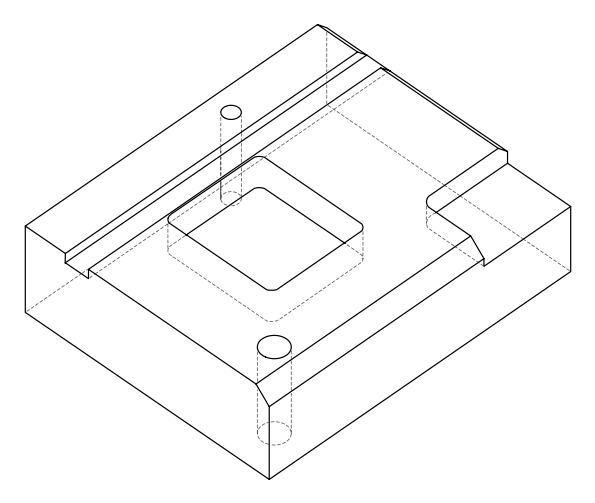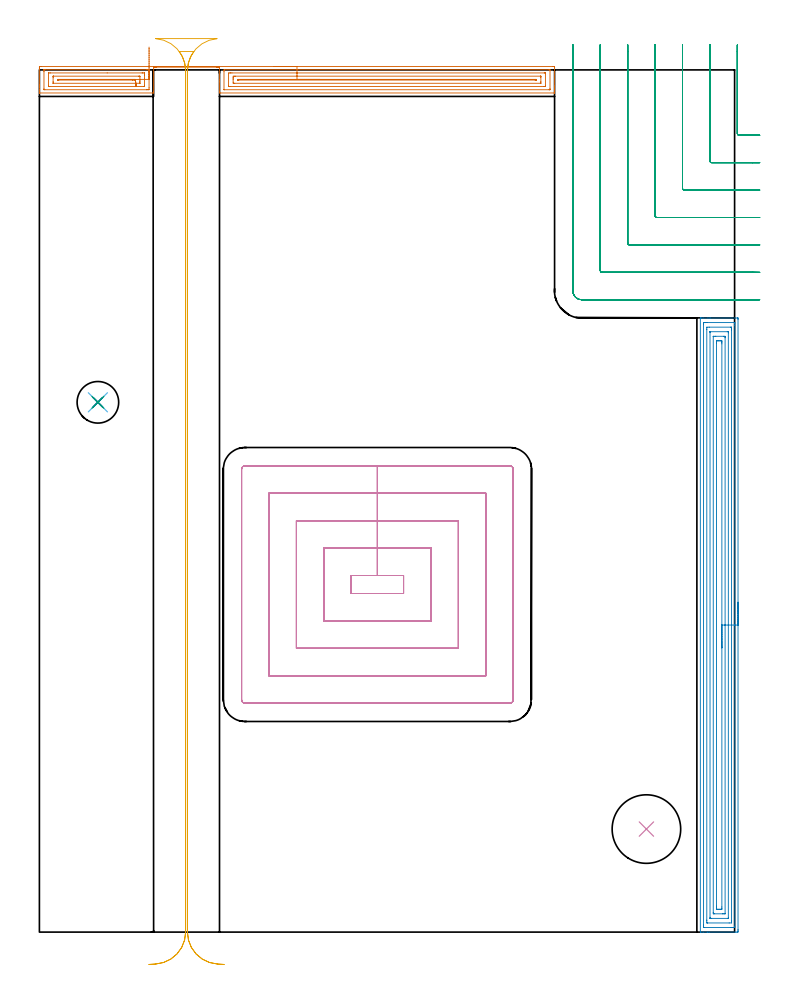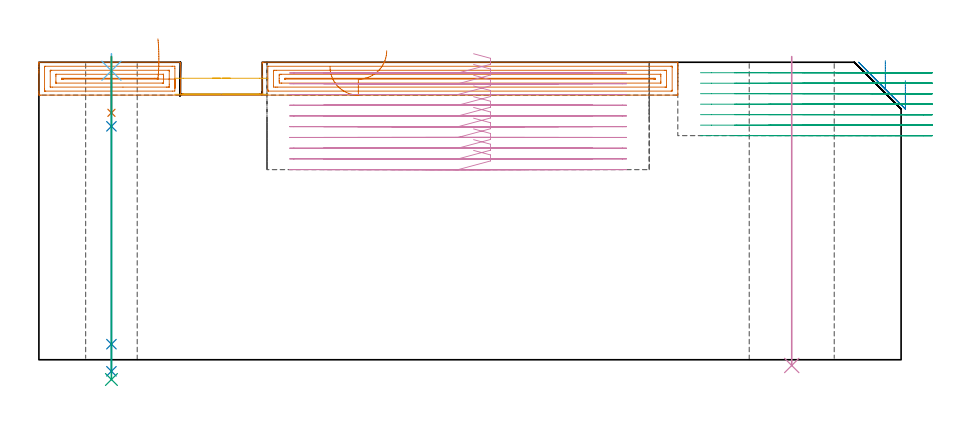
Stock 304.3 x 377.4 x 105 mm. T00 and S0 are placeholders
(PLAN: 10 operations, 7 tool changes, 67.2 min)
(1 AREA_MILL | FG_CHAMFER_SURFACE | UGT0205_001 | 8.44 min | 15526 mm3)
(2 AREA_MILL_1 | FG_CHAMFER_SURFACE_1 | UGT0205_001 | 13.23 min | 37605 mm3)
(3 MILL_CORNER_NOTCH_RECTANGULAR | CORNER_NOTCH_RECTANGULAR | NXT0201_012 | Follow Part, ap 4, ae 75% | 13.11 min | 219442 mm3)
(4 MILL_RECTANGULAR_POCKET | POCKET_RECTANGULAR_STRAIGHT | NXT0201_012 | Follow Part, ap 4, ae 75% | 27.39 min | 610165 mm3)
(5 MILL_RECTANGULAR_SLOT | SLOT_RECTANGULAR | UGT0201_006 | Follow Part, ap 7, ae 75% | 3.43 min | 120960 mm3)
(6 SPOT_DRILL | STEP1HOLE | NXT0321_9005460120000 | 0.05 min | 183 mm3)
(7 DRILL_BLIND_HOLE_INTO_CENTER | STEP1HOLE | UGT0301_229 | 0.08 min | 1608 mm3)
(8 GUN_DRILL_THROUGH_HOLE | STEP1HOLE | UGT0307_008 | 0.54 min | 8387 mm3)
(9 DRILL_TO_ENLARGE_THROUGH_HOLE | STEP1HOLE | UGT0301_251 | 0.46 min | 17138 mm3)
(10 INDEXABLE_INSERT_DRILL_THROUGH_HOLE_FROM_SOLID | STEP1HOLE_1 | NXT0302_031 | 0.44 min | 74090 mm3)
(TOOL UGT0205_001 | Chamfer Mill 20 x 3 x 45 deg. | D20 FL50 Z2)
(TOOL NXT0201_012 | ENDMILL 16mm [2P460-1600-NA 1630] | D16 FL38 Z6)
(TOOL UGT0201_006 | End Mill 28 mm | D28 FL25 Z2)
(TOOL NXT0321_9005460120000 | NC Spot Drill, 142deg, 12mm, Carbide, Uncoated | D12 PA142 FL30 Z2)
(TOOL UGT0301_229 | Twist Drill 11.9 mm | D11.9 PA118 FL100 Z2)
(TOOL UGT0307_008 | Gun Drill 11 mm | D11 PA130 FL24 Z1)
(TOOL UGT0301_251 | Twist Drill 18.2 mm | D18.2 PA118 FL135 Z2)
(TOOL NXT0302_031 | Index. Insert Drill 30mm [880-D3000L32-05] | D30 PA176 FL150 Z2)
(OP 1 AREA_MILL)
G17 G21 G94 G90
T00 M6
G54
G17 G0 G90 X102.75 Y378.9 S1061 M3
G43 Z115. H0
Z103.4
G94 G1 X102.788 Z102.528 F250.
X102.902 Z101.664
X103.091 Z100.812
X103.353 Z99.98
X103.687 Z99.174
X104.09 Z98.4
X104.559 Z97.664
X105.09 Z96.972
X105.679 Z96.329
X106.322 Z95.74
X107.014 Z95.209
X107.75 Z94.74
X108.524 Z94.337
X109.33 Z94.003
X110.162 Z93.741
X111.014 Z93.552
X111.878 Z93.438
X112.75 Z93.4
X224.88
X225.28 Y378.896 Z93.402
X225.49 Y378.892 Z93.406
X225.5 Y378.678 Z93.62
Y370.447 Z101.848
Y369.905 Z102.392
Y369.562 Z102.734
Y369.02 Z103.276
Y368.678 Z103.617
Y367.993 Z104.306
Y367.682 Z104.618
Y367.32 Z104.971
X225.492 Y367.303 Z104.988
X225.327 Y367.3 Z105.
X79.245
X78.81 Y367.307 Z104.993
X78.8 Y367.791 Z104.509
Y372.212 Z100.088
Y373.1 Z99.193
Y378.407 Z93.888
Y378.6 Z93.7
X78.351 Y378.597 Z93.697
X78.031 Y378.6 Z93.699
X77.986 Y378.597 Z93.694
X77.954 Y378.595 Z93.687
X77.948 Y378.596 Z93.685
X77.943 Y378.6 Z93.687
X77.905 Z93.7
X77.867
X77.839 Y378.601 Z93.687
X77.836 Y378.598 Z93.685
X77.834 Y378.597 Z93.684
X77.828 Y378.596 Z93.686
X77.808 Z93.69
X77.803 Y378.594 Z93.684
X77.794 Y378.597 Z93.689
X77.778 Y378.601 Z93.699
X77.709 Y378.6 Z93.7
X51.015
X51.005 Y378.597 Z93.692
X50.996 Y378.593 Z93.685
X50.993 Y378.595 Z93.691
X50.991 Y378.594 Z93.69
X50.984 Z93.685
X50.977 Y378.598 Z93.688
X50.951 Y378.6 Z93.7
X50.946 Y378.598 Z93.695
X50.939 Y378.593 Z93.686
X50.936 Y378.596 Z93.692
X50.932 Y378.595 Z93.69
X50.925 Y378.594 Z93.686
X50.919 Y378.598 Z93.688
X50.893 Y378.6 Z93.7
X50.89 Y378.598 Z93.695
X50.882 Y378.594 Z93.686
X50.879 Y378.597 Z93.692
X50.821 Y378.595 Z93.689
X50.816 Y378.597 Z93.687
X50.815 Y378.598 Z93.688
X50.814 Y378.6
X50.765 Z93.7
X50.748
X50.721 Y378.597 Z93.69
X50.717 Y378.594 Z93.689
X50.712 Y378.595 Z93.692
X50.696 Y378.599 Z93.698
X50.688 Y378.595 Z93.695
X50.685 Y378.594 Z93.692
X50.683 Y378.595 Z93.69
X50.678 Y378.598 Z93.692
X50.665 Y378.6 Z93.7
X50.664
X50.654 Z93.699
X50.652 Y378.598 Z93.697
X50.647 Y378.594 Z93.691
X50.642 Y378.598 Z93.697
X50.601 Y378.593 Z93.693
X50.568 Y378.596 Z93.695
X50.367 Y378.599 Z93.699
X50.11
X50.
Y368.03 Z104.265
Y367.793 Z104.501
X49.998 Y367.562 Z104.732
X49.99 Y367.303 Z104.989
X49.76 Y367.3 Z105.
X0.173
X0.008 Y367.303 Z104.988
X0. Y367.32 Z104.971
Y367.682 Z104.617
Y367.993 Z104.307
Y368.678 Z103.617
Y369.905 Z102.392
Y370.447 Z101.848
Y371.06 Z101.235
Y377.794 Z94.504
X0.004 Y378.407 Z93.891
X0.009 Y378.892 Z93.406
X0.127 Y378.895 Z93.403
X0.62 Y378.9 Z93.4
X112.75
Y377.486 Z94.814
X223.131 Y377.485 Z94.815
X223.49 Y377.476 Z94.824
X223.495 Y377.363 Z94.937
X223.499 Y377.12 Z95.18
Y369.161 Z103.139
X223.49 Y368.758 Z103.542
X223.486 Y368.72 Z103.58
X223.467 Y368.718 Z103.582
X223.415 Y368.715 Z103.585
X223.308 Y368.714 Z103.586
X223.093
X80.994 Y368.715 Z103.585
X80.835 Y368.721 Z103.579
X80.809 Y368.727 Z103.573
X80.804 Y368.747 Z103.553
X80.801 Y368.769 Z103.531
X80.8 Y368.794 Z103.506
X80.801 Y376.866 Z95.434
X80.809 Y377.097 Z95.203
X80.827 Y377.479 Z94.821
X81.032 Y377.485 Z94.815
X81.069
X112.75 Y377.486 Z94.814
Y376.072 Z96.228
X220.985
X221.306 Y376.071 Z96.229
X221.413 Y376.068 Z96.232
X221.489 Y376.065 Z96.235
X221.495 Y375.945 Z96.355
X221.499 Y375.753 Z96.547
Y370.256 Z102.044
X221.496 Y370.192 Z102.108
X221.49 Y370.145 Z102.155
X221.465 Y370.135 Z102.165
X221.306 Y370.132 Z102.168
X220.734 Y370.129 Z102.171
X83.712
X83.138 Y370.131 Z102.169
X82.819 Y370.136 Z102.164
X82.801 Y370.447 Z101.853
X82.8 Y370.465 Z101.835
X82.801 Y375.771 Z96.529
X82.819 Y376.064 Z96.236
X83.392 Y376.07 Z96.23
X83.712 Y376.071 Z96.229
X84.284 Y376.072 Z96.228
X112.75
Y374.657 Z97.643
X219.382
X219.437 Y374.656 Z97.644
X219.475 Y374.653 Z97.647
X219.49 Y374.65 Z97.65
X219.492 Y374.63 Z97.67
X219.497 Y374.421 Z97.879
X219.5 Y374.004 Z98.296
Y372.216 Z100.084
X219.496 Y371.783 Z100.517
X219.49 Y371.568 Z100.732
X219.487 Y371.549 Z100.751
X219.462 Y371.547 Z100.753
X219.403 Y371.544 Z100.756
X219.306 Y371.543 Z100.757
X85.499
X85.284 Y371.544 Z100.756
X84.82 Y371.55 Z100.75
X84.803 Y372.02 Z100.28
X84.8 Y373.1 Z99.2
X84.801 Y373.791 Z98.509
X84.806 Y373.984 Z98.316
X84.827 Y374.65 Z97.65
X85.499 Y374.656 Z97.644
X85.713 Y374.657 Z97.643
X112.75
Y373.243 Z99.057
X216.984
X217.273 Y373.24 Z99.06
X217.464 Y373.236 Z99.064
X217.492 Y373.23 Z99.07
X217.495 Y373.22 Z99.08
X217.498 Y373.193 Z99.107
X217.499 Y373.1 Z99.2
X217.498 Y373.018 Z99.282
X217.494 Y372.978 Z99.322
X217.491 Y372.964 Z99.336
X217.417 Y372.962 Z99.338
X217.128 Y372.958 Z99.342
X216.984 Y372.957 Z99.343
X87.286
X87.142 Y372.959 Z99.341
X86.854 Y372.964 Z99.336
X86.809 Y372.971 Z99.329
X86.806 Y372.99 Z99.31
X86.802 Y373.031 Z99.269
Y373.1 Z99.2
X86.807 Y373.22 Z99.08
X86.809 Y373.23 Z99.07
X86.826 Y373.236 Z99.064
X86.901 Y373.24 Z99.06
X86.997 Y373.242 Z99.058
X112.75 Y373.243 Z99.057
X113.622 Z99.095
X114.487 Z99.209
X115.338 Z99.398
X116.17 Z99.66
X116.976 Z99.994
X117.75 Z100.397
X118.486 Z100.865
X119.178 Z101.396
X119.821 Z101.986
X120.41 Z102.629
X120.942 Z103.321
X121.41 Z104.057
X121.813 Z104.831
X122.147 Z105.637
X122.409 Z106.469
X122.598 Z107.32
X122.712 Z108.185
X122.75 Z109.057
G0 Z115.
X48. Y387.386
Z99.056
G1 Y386.743 Z98.467
Y386.05 Z97.936
Y385.315 Z97.467
Y384.541 Z97.064
Y383.735 Z96.731
Y382.903 Z96.468
Y382.051 Z96.279
Y381.186 Z96.165
Y380.315 Z96.127
Y379.443 Z96.165
Y378.578 Z96.279
Y377.727 Z96.468
Y376.894 Z96.731
Y376.089 Z97.064
Y375.315 Z97.467
Y374.579 Z97.936
Y373.887 Z98.467
Y373.244 Z99.056
X47.999 Y369.537 Z102.763
X47.974 Y368.721 Z103.579
X47.932 Y368.719 Z103.581
X47.08 Y368.714 Z103.586
X47.043
X2.369 Y368.715 Z103.585
X2.01 Y368.724 Z103.576
X2.006 Y368.837 Z103.463
X2.001 Y369.079 Z103.221
X2. Y376.638 Z95.662
X2.002 Y377.039 Z95.261
X2.01 Y377.442 Z94.858
X2.014 Y377.48 Z94.82
X2.033 Y377.482 Z94.818
X2.085 Y377.484 Z94.816
X2.192 Y377.485 Z94.815
X2.407 Y377.486 Z94.814
X47.117
X47.974 Y377.479 Z94.821
X47.999 Y376.638 Z95.662
X48. Y376.612 Z95.688
Y373.244 Z99.056
X46.
Y370.447 Z101.853
X45.999 Y370.272 Z102.028
X45.997 Y370.184 Z102.116
X45.993 Y370.142 Z102.158
X45.991 Y370.136 Z102.164
X45.978 Y370.133 Z102.167
X45.936 Y370.131 Z102.169
X45.614 Y370.129 Z102.171
X4.515
X4.194 Y370.131 Z102.169
X4.087 Y370.132 Z102.168
X4.011 Y370.135 Z102.165
X4.006 Y370.255 Z102.045
X4.002 Y370.447 Z101.853
X4. Y370.638 Z101.662
X4.001 Y375.944 Z96.356
X4.005 Y376.009 Z96.291
X4.01 Y376.055 Z96.245
X4.035 Y376.064 Z96.236
X4.194 Y376.067 Z96.233
X4.767 Y376.071 Z96.229
X29.671 Y376.072 Z96.228
X44.972 Y376.071 Z96.229
X45.293
X45.87 Y376.067 Z96.233
X45.956 Y376.065 Z96.235
X45.99 Y376.051 Z96.249
X45.997 Y375.941 Z96.359
X45.998 Y375.753 Z96.547
X46. Y375.054 Z97.246
Y373.244 Z99.056
X44.
Y372.611 Z99.689
X43.999 Y372.216 Z100.084
X43.997 Y371.73 Z100.57
X43.99 Y371.565 Z100.735
X43.986 Y371.549 Z100.751
X43.972 Y371.547 Z100.753
X43.931 Y371.545 Z100.755
X43.846 Y371.543 Z100.757
X6.118
X6.063 Y371.545 Z100.755
X6.025 Y371.548 Z100.752
X6.01 Y371.55 Z100.75
X6.008 Y371.571 Z100.729
X6.004 Y371.779 Z100.521
X6. Y372.196 Z100.104
Y373.984 Z98.316
X6.005 Y374.417 Z97.883
X6.01 Y374.632 Z97.668
X6.013 Y374.651 Z97.649
X6.038 Y374.653 Z97.647
X6.097 Y374.655 Z97.645
X6.195 Y374.657 Z97.643
X43.506
X43.721 Y374.656 Z97.644
X43.896 Y374.653 Z97.647
X43.977 Y374.651 Z97.649
X43.99 Y374.609 Z97.691
X43.997 Y374.383 Z97.917
X44. Y373.244 Z99.056
X41.994 Y373.192 Z99.108
X41.995 Y373.1 Z99.2
X41.99 Y372.968 Z99.332
X41.859 Y372.962 Z99.338
X41.719 Y372.96 Z99.34
X40.97 Y372.957 Z99.343
X40.826
X8.516 Y372.958 Z99.342
X8.227 Y372.961 Z99.339
X8.036 Y372.964 Z99.336
X8.008 Y372.97 Z99.33
X8.006 Y372.98 Z99.32
X8.003 Y373.007 Z99.293
X8.001 Y373.1 Z99.2
X8.003 Y373.182 Z99.118
X8.006 Y373.222 Z99.078
X8.009 Y373.236 Z99.064
X8.083 Y373.238 Z99.062
X8.372 Y373.242 Z99.058
X8.517 Y373.243 Z99.057
X8.661
X41.719
X41.864 Y373.241 Z99.059
X41.959 Y373.238 Z99.062
X41.987 Y373.236 Z99.064
X41.991 Y373.225 Z99.075
X41.994 Y373.192 Z99.108
X42.064 Y372.605 Z99.749
X42.126 Y372.075 Z100.439
X42.181 Y371.607 Z101.173
X42.229 Y371.204 Z101.946
X42.268 Y370.87 Z102.75
X42.299 Y370.607 Z103.581
X42.321 Y370.416 Z104.433
X42.335 Y370.3 Z105.297
X42.34 Y370.259 Z106.168
X42.336 Y370.294 Z107.04
X42.323 Y370.404 Z107.905
X42.301 Y370.589 Z108.758
X42.271 Y370.847 Z109.591
X42.232 Y371.176 Z110.398
X42.185 Y371.573 Z111.173
X42.131 Y372.036 Z111.91
X42.069 Y372.561 Z112.604
X42. Y373.144 Z113.25
G0 Z115.
M5
M2
(OP 2 AREA_MILL_1)
G17 G21 G94 G90
T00 M6
G54
G17 G0 G90 X305.8 Y144.4 S1061 M3
G43 Z115. H0
Z98.5
G94 G1 Y144.362 Z97.628 F250.
Y144.248 Z96.764
Y144.059 Z95.912
Y143.797 Z95.08
Y143.463 Z94.274
Y143.06 Z93.5
Y142.592 Z92.764
Y142.06 Z92.072
Y141.471 Z91.429
Y140.828 Z90.84
Y140.136 Z90.308
Y139.4 Z89.84
Y138.626 Z89.437
Y137.82 Z89.103
Y136.988 Z88.841
Y136.136 Z88.652
Y135.272 Z88.538
Y134.4 Z88.5
Y1.115
X305.799 Y0.599 Z88.501
X305.796 Y0.227 Z88.502
X305.792 Y0.01 Z88.505
X305.43 Y0.006 Z88.867
X304.842 Y0. Z89.455
X293.172 Z101.123
X292.597 Z101.7
X292.296 Z102.
X290.545 Z103.749
X289.554 Z104.745
X289.426 Y0.001 Z104.866
X289.364 Y0.004 Z104.927
X289.303 Y0.01 Z104.988
X289.3 Y0.153 Z105.
Y268.647
X289.302 Y268.79 Z104.988
X289.424 Y268.797 Z104.868
X289.554 Y268.8 Z104.745
X289.944 Z104.355
X290.545 Z103.749
X292.597 Z101.7
X293.172 Z101.123
X293.76 Z100.535
X305.43 Z88.867
X305.722 Y268.796 Z88.575
X305.792 Y268.79 Z88.505
X305.799 Y268.718 Z88.499
X305.8 Y268.201 Z88.5
Y134.4
X304.386 Z89.914
X304.385 Y2.556 Z89.915
X304.384 Y2.383 Z89.916
X304.379 Y2.033 Z89.921
X304.046 Y2.009 Z90.254
X303.679 Y2.003 Z90.621
X303.18 Y2. Z91.12
X302.804 Z91.496
X290.921 Z103.379
X290.771 Y2.002 Z103.529
X290.745 Y2.005 Z103.555
X290.722 Y2.01 Z103.578
X290.72 Y2.043 Z103.58
X290.715 Y2.21 Z103.585
Y2.383
X290.714 Y3.103 Z103.586
X290.715 Y266.244 Z103.585
X290.716 Y266.417 Z103.584
X290.721 Y266.767 Z103.579
X291.054 Y266.791 Z103.246
X291.421 Y266.797 Z102.879
X291.92 Y266.8 Z102.38
X292.296 Z102.004
X304.179 Z90.121
X304.329 Y266.798 Z89.971
X304.355 Y266.795 Z89.945
X304.378 Y266.79 Z89.922
X304.38 Y266.758 Z89.92
X304.385 Y266.59 Z89.915
Y266.417
X304.386 Y265.697 Z89.914
Y134.4
X302.972 Z91.328
X302.971 Y5.059 Z91.329
Y4.889
X302.965 Y4.167 Z91.335
X302.961 Y4.007 Z91.339
X301.928 Y4. Z92.372
X292.459 Y4.001 Z101.841
X292.296 Y4.005 Z102.004
X292.139 Y4.01 Z102.161
X292.134 Y4.167 Z102.166
X292.131 Y4.336 Z102.169
X292.129 Y5.059 Z102.171
X292.128 Y5.23 Z102.172
X292.129 Y263.741 Z102.171
Y263.911
X292.136 Y264.633 Z102.164
X292.139 Y264.793 Z102.161
X293.172 Y264.8 Z101.128
X302.641 Y264.799 Z91.659
X302.804 Y264.795 Z91.496
X302.961 Y264.79 Z91.339
X302.966 Y264.633 Z91.334
X302.969 Y264.464 Z91.331
X302.971 Y263.741 Z91.329
Y263.57
X302.972 Y134.4 Z91.328
X301.557 Z92.743
Y6.329
X301.556 Y6.157 Z92.744
X301.552 Y6.022 Z92.748
X301.55 Y6.009 Z92.75
X301.543 Y6.006 Z92.757
X301.518 Y6.002 Z92.782
X301.466 Y6.001 Z92.834
X293.999 Y6. Z100.301
X293.638 Y6.008 Z100.662
X293.554 Y6.01 Z100.746
X293.549 Y6.065 Z100.751
X293.546 Y6.126 Z100.754
X293.543 Y6.465 Z100.757
Y262.471
X293.545 Y262.643 Z100.755
X293.548 Y262.778 Z100.752
X293.55 Y262.791 Z100.75
X293.557 Y262.794 Z100.743
X293.582 Y262.798 Z100.718
X293.634 Y262.799 Z100.666
X301.101 Y262.8 Z93.199
X301.462 Y262.792 Z92.838
X301.546 Y262.79 Z92.754
X301.551 Y262.735 Z92.749
X301.554 Y262.674 Z92.746
X301.557 Y262.335 Z92.743
Y134.4
X300.143 Z94.157
Y8.198
X300.141 Y8.091 Z94.159
X300.139 Y8.039 Z94.161
X300.137 Y8.018 Z94.163
X300.121 Y8.01 Z94.179
X299.914 Y8.003 Z94.386
X299.301 Y8.001 Z94.999
X299.041 Y8. Z95.259
X295.538 Y8.001 Z98.762
X295.077 Y8.007 Z99.223
X294.97 Y8.01 Z99.33
X294.964 Y8.194 Z99.336
X294.957 Y8.593 Z99.343
Y8.627
X294.958 Y260.602 Z99.342
X294.959 Y260.709 Z99.341
X294.961 Y260.761 Z99.339
X294.963 Y260.782 Z99.337
X294.979 Y260.79 Z99.321
X295.187 Y260.797 Z99.113
X295.799 Y260.799 Z98.501
X296.059 Y260.8 Z98.241
X299.562 Y260.799 Z94.738
X300.024 Y260.793 Z94.276
X300.13 Y260.79 Z94.17
X300.136 Y260.606 Z94.164
X300.143 Y260.208 Z94.157
Y260.173
Y134.4
X298.729 Z95.571
Y10.994
X298.727 Y10.411 Z95.573
X298.725 Y10.107 Z95.575
X298.721 Y10.01 Z95.579
X298.627 Y10.006 Z95.673
X298.426 Y10.003 Z95.874
X297.954 Y10. Z96.346
X297.55 Z96.75
X297.078 Z97.222
X296.674 Y10.002 Z97.626
X296.54 Y10.005 Z97.76
X296.433 Y10.01 Z97.867
X296.378 Y10.023 Z97.922
X296.376 Y10.103 Z97.924
X296.373 Y10.411 Z97.927
X296.371 Y10.72 Z97.929
Y11.303
Y257.806
X296.373 Y258.389 Z97.927
X296.375 Y258.693 Z97.925
X296.379 Y258.79 Z97.921
X296.473 Y258.794 Z97.827
X296.674 Y258.797 Z97.626
X297.146 Y258.8 Z97.154
X297.55 Z96.75
X298.022 Z96.278
X298.426 Y258.798 Z95.874
X298.56 Y258.795 Z95.74
X298.667 Y258.79 Z95.633
X298.722 Y258.777 Z95.578
X298.724 Y258.697 Z95.576
X298.727 Y258.389 Z95.573
X298.729 Y258.08 Z95.571
Y257.497
Y134.4
Y133.528 Z95.609
Y132.664 Z95.723
Y131.812 Z95.912
Y130.98 Z96.174
Y130.174 Z96.508
Y129.4 Z96.911
Y128.664 Z97.38
Y127.972 Z97.911
Y127.329 Z98.5
Y126.74 Z99.143
Y126.208 Z99.835
Y125.74 Z100.571
Y125.337 Z101.345
Y125.003 Z102.151
Y124.741 Z102.983
Y124.552 Z103.835
Y124.438 Z104.7
Y124.4 Z105.571
G0 Z115.
M5
M2
(OP 3 MILL_CORNER_NOTCH_RECTANGULAR)
G17 G21 G94 G90
T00 M6
G54
G17 G0 G90 X305.499 Y388.31 S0 M3
G43 Z115. H1
Z101.3
G94 G1 X305.5 Y385.31 F250.
Y349.594 F500.
G3 X306.294 Y348.8 R0.8
G1 X312.046
X312.3
X315.3 Y348.789 F250.
G0 Z115.
X293.495 Y388.4
Z101.3
G1 X293.5 Y385.4
Y385.296 F500.
Y337.595
G3 X294.295 Y336.8 R0.8
G1 X312.046
X312.3 Y336.799
X315.3 Y336.787 F250.
G0 Z115.
X281.493 Y388.4
Z101.3
G1 X281.5 Y385.4
Y385.296 F500.
Y325.595
G3 X282.295 Y324.8 R0.8
G1 X312.046
X312.3 Y324.799
X315.3 Y324.783 F250.
G0 Z115.
X269.491 Y388.4
Z101.3
G1 X269.5 Y385.4
Y385.296 F500.
Y313.595
G3 X270.295 Y312.8 R0.8
G1 X312.046
X312.3 Y312.799
X315.3 Y312.778 F250.
G0 Z115.
X257.487 Y388.4
Z101.3
G1 X257.5 Y385.4
Y385.296 F500.
Y301.596
G3 X258.296 Y300.8 R0.8
G1 X312.046
G2 X312.3 Y300.799 R24.
G1 X315.3 Y300.767 F250.
G0 Z115.
X245.473 Y388.4
Z101.3
G1 X245.5 Y385.4
Y385.296 F500.
Y289.596
G3 X246.296 Y288.8 R0.8
G1 X312.046
G2 X312.3 Y288.797 R12.
G1 X315.299 Y288.734 F250.
G0 Z115.
X233.5 Y388.296
Z101.3
G1 Y385.296
Y280.7 F500.
G3 X237.4 Y276.8 R3.9
G1 X312.046
X315.046 F250.
G0 Z115.
X305.5 Y388.31
Z97.6
G1 Y385.31
Y349.594 F500.
G3 X306.294 Y348.8 R0.8
G1 X312.051
X312.3
X315.3 Y348.789 F250.
G0 Z115.
X293.5 Y388.4
Z97.6
G1 Y385.4
Y337.595 F500.
G3 X294.295 Y336.8 R0.8
G1 X312.051
X312.3 Y336.799
X315.3 Y336.787 F250.
G0 Z115.
X281.5 Y388.4
Z97.6
G1 Y385.4
Y325.595 F500.
G3 X282.295 Y324.8 R0.8
G1 X312.051
X312.3 Y324.799
X315.3 Y324.784 F250.
G0 Z115.
X269.5 Y388.4
Z97.6
G1 Y385.4
Y313.595 F500.
G3 X270.295 Y312.8 R0.8
G1 X312.051
X312.3 Y312.799
X315.3 Y312.778 F250.
G0 Z115.
X257.5 Y388.4
Z97.6
G1 Y385.4
Y301.596 F500.
G3 X258.296 Y300.8 R0.8
G1 X312.051
G2 X312.3 Y300.799 R24.
G1 X315.3 Y300.768 F250.
G0 Z115.
X245.5 Y388.4
Z97.6
G1 Y385.4
Y289.596 F500.
G3 X246.296 Y288.8 R0.8
G1 X312.051
G2 X312.3 Y288.797 R12.
G1 X315.299 Y288.735 F250.
G0 Z115.
X233.5 Y388.4
Z97.6
G1 Y385.4
Y280.7 F500.
G3 X237.4 Y276.8 R3.9
G1 X312.051
X315.051 F250.
G0 Z115.
X305.5 Y388.31
Z93.9
G1 Y385.31
Y349.594 F500.
G3 X306.294 Y348.8 R0.8
G1 X312.3
X315.3 F250.
G0 Z115.
X293.5 Y388.4
Z93.9
G1 Y385.4
Y337.595 F500.
G3 X294.295 Y336.8 R0.8
G1 X312.3
X315.3 F250.
G0 Z115.
X281.5 Y388.4
Z93.9
G1 Y385.4
Y325.595 F500.
G3 X282.295 Y324.8 R0.8
G1 X312.3
X315.3 F250.
G0 Z115.
X269.5 Y388.4
Z93.9
G1 Y385.4
Y313.595 F500.
G3 X270.295 Y312.8 R0.8
G1 X312.3
X315.3 F250.
G0 Z115.
X257.5 Y388.4
Z93.9
G1 Y385.4
Y301.596 F500.
G3 X258.296 Y300.8 R0.8
G1 X312.3
X315.3 F250.
G0 Z115.
X245.5 Y388.4
Z93.9
G1 Y385.4
Y289.596 F500.
G3 X246.296 Y288.8 R0.8
G1 X312.3
X315.3 F250.
G0 Z115.
X233.5 Y388.4
Z93.9
G1 Y385.4
Y280.7 F500.
G3 X237.4 Y276.8 R3.9
G1 X312.3
X315.3 F250.
G0 Z115.
X305.5 Y388.31
Z90.2
G1 Y385.31
Y349.594 F500.
G3 X306.294 Y348.8 R0.8
G1 X312.3
X315.3 F250.
G0 Z115.
X293.5 Y388.4
Z90.2
G1 Y385.4
Y337.595 F500.
G3 X294.295 Y336.8 R0.8
G1 X312.3
X315.3 F250.
G0 Z115.
X281.5 Y388.4
Z90.2
G1 Y385.4
Y325.595 F500.
G3 X282.295 Y324.8 R0.8
G1 X312.3
X315.3 F250.
G0 Z115.
X269.5 Y388.4
Z90.2
G1 Y385.4
Y313.595 F500.
G3 X270.295 Y312.8 R0.8
G1 X312.3
X315.3 F250.
G0 Z115.
X257.5 Y388.4
Z90.2
G1 Y385.4
Y301.596 F500.
G3 X258.296 Y300.8 R0.8
G1 X312.3
X315.3 F250.
G0 Z115.
X245.5 Y388.4
Z90.2
G1 Y385.4
Y289.596 F500.
G3 X246.296 Y288.8 R0.8
G1 X312.3
X315.3 F250.
G0 Z115.
X233.5 Y388.4
Z90.2
G1 Y385.4
Y280.7 F500.
G3 X237.4 Y276.8 R3.9
G1 X312.3
X315.3 F250.
G0 Z115.
X305.5 Y388.31
Z86.5
G1 Y385.31
Y349.594 F500.
G3 X306.294 Y348.8 R0.8
G1 X312.3
X315.3 F250.
G0 Z115.
X293.5 Y388.4
Z86.5
G1 Y385.4
Y337.595 F500.
G3 X294.295 Y336.8 R0.8
G1 X312.3
X315.3 F250.
G0 Z115.
X281.5 Y388.4
Z86.5
G1 Y385.4
Y325.595 F500.
G3 X282.295 Y324.8 R0.8
G1 X312.3
X315.3 F250.
G0 Z115.
X269.5 Y388.4
Z86.5
G1 Y385.4
Y313.595 F500.
G3 X270.295 Y312.8 R0.8
G1 X312.3
X315.3 F250.
G0 Z115.
X257.5 Y388.4
Z86.5
G1 Y385.4
Y301.596 F500.
G3 X258.296 Y300.8 R0.8
G1 X312.3
X315.3 F250.
G0 Z115.
X245.5 Y388.4
Z86.5
G1 Y385.4
Y289.596 F500.
G3 X246.296 Y288.8 R0.8
G1 X312.3
X315.3 F250.
G0 Z115.
X233.5 Y388.4
Z86.5
G1 Y385.4
Y280.7 F500.
G3 X237.4 Y276.8 R3.9
G1 X312.3
X315.3 F250.
G0 Z115.
X305.5 Y388.31
Z82.8
G1 Y385.31
Y349.594 F500.
G3 X306.294 Y348.8 R0.8
G1 X312.3
X315.3 F250.
G0 Z115.
X293.5 Y388.4
Z82.8
G1 Y385.4
Y337.595 F500.
G3 X294.295 Y336.8 R0.8
G1 X312.3
X315.3 F250.
G0 Z115.
X281.5 Y388.4
Z82.8
G1 Y385.4
Y325.595 F500.
G3 X282.295 Y324.8 R0.8
G1 X312.3
X315.3 F250.
G0 Z115.
X269.5 Y388.4
Z82.8
G1 Y385.4
Y313.595 F500.
G3 X270.295 Y312.8 R0.8
G1 X312.3
X315.3 F250.
G0 Z115.
X257.5 Y388.4
Z82.8
G1 Y385.4
Y301.596 F500.
G3 X258.296 Y300.8 R0.8
G1 X312.3
X315.3 F250.
G0 Z115.
X245.5 Y388.4
Z82.8
G1 Y385.4
Y289.596 F500.
G3 X246.296 Y288.8 R0.8
G1 X312.3
X315.3 F250.
G0 Z115.
X233.5 Y388.4
Z82.8
G1 Y385.4
Y280.7 F500.
G3 X237.4 Y276.8 R3.9
G1 X312.3
X315.3 F250.
G0 Z115.
X305.5 Y388.31
Z79.1
G1 Y385.31
Y349.594 F500.
G3 X306.294 Y348.8 R0.8
G1 X312.3
X315.3 F250.
G0 Z115.
X293.5 Y388.4
Z79.1
G1 Y385.4
Y337.595 F500.
G3 X294.295 Y336.8 R0.8
G1 X312.3
X315.3 F250.
G0 Z115.
X281.5 Y388.4
Z79.1
G1 Y385.4
Y325.595 F500.
G3 X282.295 Y324.8 R0.8
G1 X312.3
X315.3 F250.
G0 Z115.
X269.5 Y388.4
Z79.1
G1 Y385.4
Y313.595 F500.
G3 X270.295 Y312.8 R0.8
G1 X312.3
X315.3 F250.
G0 Z115.
X257.5 Y388.4
Z79.1
G1 Y385.4
Y301.596 F500.
G3 X258.296 Y300.8 R0.8
G1 X312.3
X315.3 F250.
G0 Z115.
X245.5 Y388.4
Z79.1
G1 Y385.4
Y289.596 F500.
G3 X246.296 Y288.8 R0.8
G1 X312.3
X315.3 F250.
G0 Z115.
X233.5 Y388.4
Z79.1
G1 Y385.4
Y280.7 F500.
G3 X237.4 Y276.8 R3.9
G1 X312.3
X315.3 F250.
G0 Z115.
M5
M2
(OP 4 MILL_RECTANGULAR_POCKET)
G17 G21 G94 G90
T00 M6
G54
G17 G0 G90 X153.409 Y148.2 S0 M3
G43 Z115. H1
Z108.
G94 G1 X159.4 Z106.395 F250.
Y156.1 Z104.278
X147.95 Z101.21
X136.5 F500.
Y148.2
X159.4
Y156.1
X147.95
Y168.1
X124.5
Y136.2
X171.4
Y168.1
X147.95
Y180.1
X112.5
Y124.2
X183.4
Y180.1
X147.95
Y192.1
X100.5
Y112.2
X195.4
Y192.1
X147.95
Y204.1
X90.
G3 X88.5 Y202.6 R1.5
G1 Y101.7
G3 X90. Y100.2 R1.5
G1 X205.9
G3 X207.4 Y101.7 R1.5
G1 Y202.6
G3 X205.9 Y204.1 R1.5
G1 X147.95
X146.95
G0 X153.409 Y148.2 Z104.21
G1 X159.4 Z102.605 F250.
Y156.1 Z100.488
X147.95 Z97.42
X136.5 F500.
Y148.2
X159.4
Y156.1
X147.95
Y168.1
X124.5
Y136.2
X171.4
Y168.1
X147.95
Y180.1
X112.5
Y124.2
X183.4
Y180.1
X147.95
Y192.1
X100.5
Y112.2
X195.4
Y192.1
X147.95
Y204.1
X90.
G3 X88.5 Y202.6 R1.5
G1 Y101.7
G3 X90. Y100.2 R1.5
G1 X205.9
G3 X207.4 Y101.7 R1.5
G1 Y202.6
G3 X205.9 Y204.1 R1.5
G1 X147.95
X146.95
G0 X153.409 Y148.2 Z100.42
G1 X159.4 Z98.815 F250.
Y156.1 Z96.698
X147.95 Z93.63
X136.5 F500.
Y148.2
X159.4
Y156.1
X147.95
Y168.1
X124.5
Y136.2
X171.4
Y168.1
X147.95
Y180.1
X112.5
Y124.2
X183.4
Y180.1
X147.95
Y192.1
X100.5
Y112.2
X195.4
Y192.1
X147.95
Y204.1
X90.
G3 X88.5 Y202.6 R1.5
G1 Y101.7
G3 X90. Y100.2 R1.5
G1 X205.9
G3 X207.4 Y101.7 R1.5
G1 Y202.6
G3 X205.9 Y204.1 R1.5
G1 X147.95
X146.95
G0 X153.409 Y148.2 Z96.63
G1 X159.4 Z95.025 F250.
Y156.1 Z92.908
X147.95 Z89.84
X136.5 F500.
Y148.2
X159.4
Y156.1
X147.95
Y168.1
X124.5
Y136.2
X171.4
Y168.1
X147.95
Y180.1
X112.5
Y124.2
X183.4
Y180.1
X147.95
Y192.1
X100.5
Y112.2
X195.4
Y192.1
X147.95
Y204.1
X90.
G3 X88.5 Y202.6 R1.5
G1 Y101.7
G3 X90. Y100.2 R1.5
G1 X205.9
G3 X207.4 Y101.7 R1.5
G1 Y202.6
G3 X205.9 Y204.1 R1.5
G1 X147.95
X146.95
G0 X153.409 Y148.2 Z92.84
G1 X159.4 Z91.235 F250.
Y156.1 Z89.118
X147.95 Z86.05
X136.5 F500.
Y148.2
X159.4
Y156.1
X147.95
Y168.1
X124.5
Y136.2
X171.4
Y168.1
X147.95
Y180.1
X112.5
Y124.2
X183.4
Y180.1
X147.95
Y192.1
X100.5
Y112.2
X195.4
Y192.1
X147.95
Y204.1
X90.
G3 X88.5 Y202.6 R1.5
G1 Y101.7
G3 X90. Y100.2 R1.5
G1 X205.9
G3 X207.4 Y101.7 R1.5
G1 Y202.6
G3 X205.9 Y204.1 R1.5
G1 X147.95
X146.95
G0 X153.409 Y148.2 Z89.05
G1 X159.4 Z87.445 F250.
Y156.1 Z85.328
X147.95 Z82.26
X136.5 F500.
Y148.2
X159.4
Y156.1
X147.95
Y168.1
X124.5
Y136.2
X171.4
Y168.1
X147.95
Y180.1
X112.5
Y124.2
X183.4
Y180.1
X147.95
Y192.1
X100.5
Y112.2
X195.4
Y192.1
X147.95
Y204.1
X90.
G3 X88.5 Y202.6 R1.5
G1 Y101.7
G3 X90. Y100.2 R1.5
G1 X205.9
G3 X207.4 Y101.7 R1.5
G1 Y202.6
G3 X205.9 Y204.1 R1.5
G1 X147.95
X146.95
G0 X153.409 Y148.2 Z85.26
G1 X159.4 Z83.655 F250.
Y156.1 Z81.538
X147.95 Z78.47
X136.5 F500.
Y148.2
X159.4
Y156.1
X147.95
Y168.1
X124.5
Y136.2
X171.4
Y168.1
X147.95
Y180.1
X112.5
Y124.2
X183.4
Y180.1
X147.95
Y192.1
X100.5
Y112.2
X195.4
Y192.1
X147.95
Y204.1
X90.
G3 X88.5 Y202.6 R1.5
G1 Y101.7
G3 X90. Y100.2 R1.5
G1 X205.9
G3 X207.4 Y101.7 R1.5
G1 Y202.6
G3 X205.9 Y204.1 R1.5
G1 X147.95
X146.95
G0 X153.409 Y148.2 Z81.47
G1 X159.4 Z79.865 F250.
Y156.1 Z77.748
X147.95 Z74.68
X136.5 F500.
Y148.2
X159.4
Y156.1
X147.95
Y168.1
X124.5
Y136.2
X171.4
Y168.1
X147.95
Y180.1
X112.5
Y124.2
X183.4
Y180.1
X147.95
Y192.1
X100.5
Y112.2
X195.4
Y192.1
X147.95
Y204.1
X90.
G3 X88.5 Y202.6 R1.5
G1 Y101.7
G3 X90. Y100.2 R1.5
G1 X205.9
G3 X207.4 Y101.7 R1.5
G1 Y202.6
G3 X205.9 Y204.1 R1.5
G1 X147.95
X146.95
G0 X153.409 Y148.2 Z77.68
G1 X159.4 Z76.075 F250.
Y156.1 Z73.958
X147.95 Z70.89
X136.5 F500.
Y148.2
X159.4
Y156.1
X147.95
Y168.1
X124.5
Y136.2
X171.4
Y168.1
X147.95
Y180.1
X112.5
Y124.2
X183.4
Y180.1
X147.95
Y192.1
X100.5
Y112.2
X195.4
Y192.1
X147.95
Y204.1
X90.
G3 X88.5 Y202.6 R1.5
G1 Y101.7
G3 X90. Y100.2 R1.5
G1 X205.9
G3 X207.4 Y101.7 R1.5
G1 Y202.6
G3 X205.9 Y204.1 R1.5
G1 X147.95
X146.95
G0 X153.409 Y148.2 Z73.89
G1 X159.4 Z72.285 F250.
Y156.1 Z70.168
X147.95 Z67.1
X136.5 F500.
Y148.2
X159.4
Y156.1
X147.95
Y168.1
X124.5
Y136.2
X171.4
Y168.1
X147.95
Y180.1
X112.5
Y124.2
X183.4
Y180.1
X147.95
Y192.1
X100.5
Y112.2
X195.4
Y192.1
X147.95
Y204.1
X90.
G3 X88.5 Y202.6 R1.5
G1 Y101.7
G3 X90. Y100.2 R1.5
G1 X205.9
G3 X207.4 Y101.7 R1.5
G1 Y202.6
G3 X205.9 Y204.1 R1.5
G1 X147.95
X146.95
G0 Z115.
M5
M2
(OP 5 MILL_RECTANGULAR_SLOT)
G17 G21 G94 G90
T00 M6
G54
G17 G0 G90 X80.878 Y-14.166 S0 M3
G43 Z115. H0
Z99.35
G94 G1 X77.884 Y-13.97 F250.
G2 X64.8 Y0. R14. F500.
G1 Y377.1
G2 X67.563 Y385.45 R14.
G1 X61.237
G2 X64. Y377.1 R14.
G1 Y0.
G2 X50.916 Y-13.97 R14.
G1 X47.922 Y-14.166 F250.
G0 X80.878 Z93.7
G1 X77.884 Y-13.97
G2 X64.8 Y0. R14. F500.
G1 Y377.1
G2 X77.681 Y391.055 R14.
G1 X77.682 Y391.085
X77.144 Y391.099
X51.165
X50.977 Y391.096
X50.978 Y391.066
G2 X64. Y377.1 R14.
G1 Y0.
G2 X50.916 Y-13.97 R14.
G1 X47.922 Y-14.166 F250.
G0 Z115.
M5
M2
(OP 6 SPOT_DRILL)
G17 G21 G94 G90
T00 M6
G54
G17 G0 G90 X25.6 Y231.9 S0 M3
G43 Z115. H0
G94 G81 G98 Z102. F250. R108.
G80
M5
M2
(OP 7 DRILL_BLIND_HOLE_INTO_CENTER)
G17 G21 G94 G90
T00 M6
G54
G17 G0 G90 X25.6 Y231.9 S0 M3
G43 Z115. H0
G94 G81 G98 Z87.15 F250. R107.
G80
M5
M2
(OP 8 GUN_DRILL_THROUGH_HOLE)
G17 G21 G94 G90
T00 M6
G54
G17 G0 G90 X25.6 Y231.9 M8
G43 Z115. H0
Z102.057
S716 M3
G94 G1 Z82.39 F125. M26
G4 X.084
Z5.5 F250.
G4 X.084
Z-4.065 F125.
G4 X.084
M5
M9
G0 Z102.057
Z115.
M2
(OP 9 DRILL_TO_ENLARGE_THROUGH_HOLE)
G17 G21 G94 G90
T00 M6
G54
G17 G0 G90 X25.6 Y231.9 S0 M3
G43 Z115. H0
G94 G73 G98 Z-6.968 F250. Q15.995 R107.
G80
M5
M2
(OP 10 INDEXABLE_INSERT_DRILL_THROUGH_HOLE_FROM_SOLID)
G17 G21 G94 G90
T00 M6
G54
G17 G0 G90 X265.7 Y45.1 S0 M3
G43 Z115. H1
G94 G81 G98 Z-2.024 F250. R107.
G80
M5
M2
